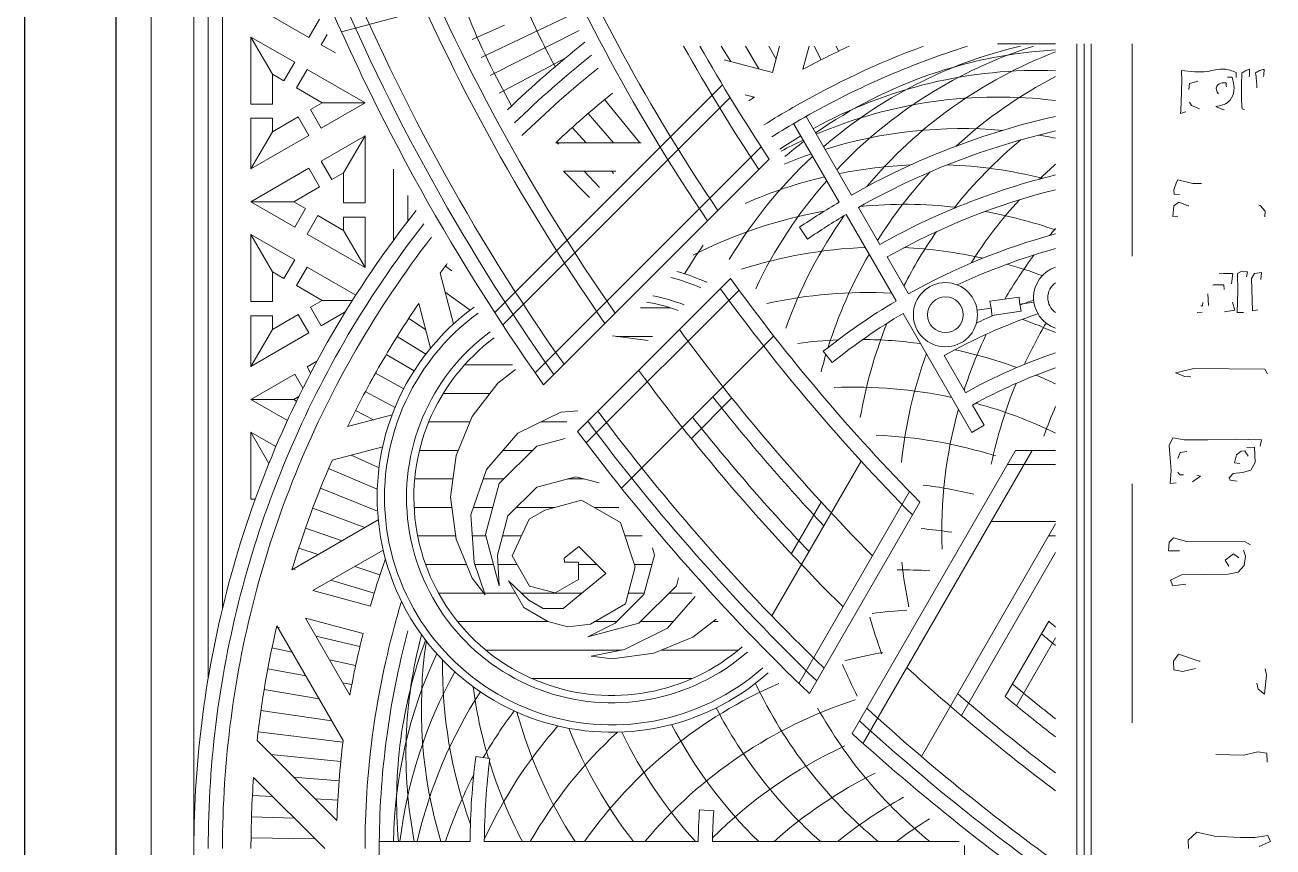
# Model space of a CAD drawing. Header units: inches. Extents: x -6.2 to 19.1, y -0.3 to 14.3.
# Drawn here: x 3.895 to 5.611, y 9.41 to 10.54 of the extents above; entities that cross this region are included whole.
import ezdxf

# ---------------------------------------------------------------- set-up
doc = ezdxf.new("R2010")
doc.units = ezdxf.units.IN
doc.header["$MEASUREMENT"] = 0
doc.layers.add('NOPLOT', color=40, linetype='Continuous', lineweight=5)

# ---------------------------------------------------------------- blocks, each defined once
blk = doc.blocks.new('FacePlate')
at = {"color": 0}
blk.add_line((-1.6447, -5.452), (-1.6447, -2.5459), dxfattribs=at)
blk = doc.blocks.new('Linework')
at = {"color": 251, "true_color": 0x636466}
blk.add_lwpolyline([(-1.5188, -2.0639), (-1.5188, -4.539, 0.053283), (-1.506, -4.6579, 0.380805), (-1.3717, -4.7559, -0.472574), (-1.1731, -4.9544, 0.380805), (-1.0751, -5.0888, 0.053283), (-0.9563, -5.1015), (-0.4786, -5.1015, 0.198912), (-0.3902, -5.0649), (-0.2942, -4.9689, -0.198912), (-0.1616, -4.914), (0.1616, -4.914, -0.198912)], format="xyb", dxfattribs=at)
at = {"layer": 'NOPLOT', "color": 251, "true_color": 0x636466}
for p, q in [((-1.4702, -1.965), (-1.4702, -3.6425)), ((-1.4114, -3.898), (-1.4114, -2.063)), ((-1.3918, -3.3968), (-1.3918, -2.063)), ((-1.3722, -3.3009), (-1.3722, -2.122)), ((-0.7854, -2.3952), (-1.2085, -2.5086)), ((-1.2533, -2.5165), (-1.333, -2.4704)), ((-1.0164, -2.5437), (-0.8929, -2.4853)), ((-1.2533, -2.5165), (-1.2386, -2.491)), ((-1.0288, -2.519), (-0.9845, -2.4994)), ((-1.333, -2.6078), (-1.333, -2.5157)), ((-1.333, -2.5157), (-1.2729, -2.5504)), ((-1.3036, -2.5666), (-1.333, -2.5157)), ((-1.2363, -2.5263), (-1.2283, -2.5124)), ((-1.004, -2.5684), (-0.8819, -2.5069)), ((-1.2169, -2.5375), (-1.2363, -2.5263)), ((-0.6863, -2.5282), (-0.6732, -2.5493)), ((-0.6531, -2.5282), (-0.6345, -2.5596)), ((-0.6208, -2.5282), (-0.6108, -2.5459)), ((-0.6158, -2.5646), (-0.6061, -2.5282)), ((-0.574, -2.5599), (-0.5655, -2.5282)), ((-0.5585, -2.5282), (-0.5489, -2.5472)), ((-0.5284, -2.5282), (-0.5251, -2.5351)), ((-0.2266, -2.5249), (-0.3066, -2.5249)), ((-0.1214, -2.8169), (-0.1214, -2.5249)), ((-1.2729, -2.5504), (-1.2876, -2.5759)), ((-0.9002, -2.5442), (-0.9916, -2.593)), ((-0.6158, -2.5646), (-0.6823, -2.5468)), ((-1.3036, -2.6078), (-1.3036, -2.5666)), ((-1.3036, -2.5666), (-1.2876, -2.5759)), ((-1.2559, -2.5602), (-1.2706, -2.5857)), ((-1.2559, -2.5602), (-1.1762, -2.6063)), ((-0.5734, -2.5579), (-0.5727, -2.5592)), ((0.016, -2.5709), (0.0098, -2.5709)), ((-1.2706, -2.5857), (-1.235, -2.6063)), ((-0.6847, -2.5814), (-0.9978, -2.8944)), ((-0.0425, -2.5795), (-0.0435, -2.5879)), ((-0.0308, -2.5763), (-0.0425, -2.5795)), ((-1.333, -2.6078), (-1.3036, -2.6078)), ((-1.235, -2.6063), (-1.251, -2.6155)), ((-1.1762, -2.6063), (-1.2363, -2.641)), ((-1.235, -2.6063), (-1.1762, -2.6063)), ((-0.6743, -2.5987), (-0.9868, -2.9112)), ((-0.8468, -2.6017), (-0.7981, -2.6609)), ((-0.6408, -2.5985), (-0.6535, -2.5951)), ((-0.6429, -2.598), (-0.642, -2.5993)), ((-0.0397, -2.6099), (-0.0423, -2.6054)), ((-1.268, -2.6253), (-1.3036, -2.6459)), ((-1.2533, -2.6508), (-1.268, -2.6253)), ((-1.2363, -2.641), (-1.251, -2.6155)), ((-0.8692, -2.6206), (-0.8345, -2.6609)), ((-0.5698, -2.6247), (-0.5868, -2.6345)), ((-0.5698, -2.6247), (-0.5074, -2.7329)), ((-0.0287, -2.6145), (-0.0397, -2.6099)), ((-1.333, -2.6968), (-1.333, -2.6274)), ((-1.333, -2.6274), (-1.3036, -2.6274)), ((-1.3036, -2.6459), (-1.3036, -2.6274)), ((-0.8912, -2.6399), (-0.8722, -2.6609)), ((-0.5868, -2.6345), (-0.5244, -2.7427)), ((-1.3036, -2.6459), (-1.333, -2.6968)), ((-1.2533, -2.6508), (-1.333, -2.6968)), ((-1.1762, -2.6515), (-1.2363, -2.6862)), ((-1.2056, -2.7025), (-1.1762, -2.6515)), ((-1.1762, -2.7436), (-1.1762, -2.6515)), ((-0.9127, -2.6597), (-0.91, -2.6627)), ((-0.6314, -2.6667), (-0.9421, -2.9773)), ((-0.914, -2.6609), (-0.7964, -2.6609)), ((-1.2363, -2.6862), (-1.2216, -2.7117)), ((-0.9306, -2.9936), (-0.6204, -2.6834)), ((-1.2533, -2.696), (-1.333, -2.7421)), ((-1.2533, -2.696), (-1.2386, -2.7215)), ((-1.2056, -2.7025), (-1.2216, -2.7117)), ((-1.2056, -2.7436), (-1.2056, -2.7025)), ((-1.137, -2.795), (-1.137, -2.6975)), ((-0.8673, -2.7362), (-0.9034, -2.7002)), ((-0.9034, -2.7002), (-0.8312, -2.7002)), ((-0.8747, -2.7002), (-0.8537, -2.7226)), ((-0.837, -2.7002), (-0.8343, -2.7032)), ((-1.2386, -2.7215), (-1.2742, -2.7421)), ((-0.0638, -2.7259), (-0.0604, -2.715)), ((-0.0636, -2.7316), (-0.0638, -2.7259)), ((-0.0604, -2.715), (-0.0583, -2.7121)), ((-0.0583, -2.7121), (-0.038, -2.7169)), ((-0.038, -2.7169), (-0.0258, -2.7171)), ((-1.333, -2.7421), (-1.2729, -2.7768)), ((-1.2742, -2.7421), (-1.333, -2.7421)), ((-1.2742, -2.7421), (-1.2582, -2.7513)), ((-1.1762, -2.7436), (-1.2056, -2.7436)), ((-1.1174, -2.7689), (-1.1174, -2.7334)), ((-0.0638, -2.7479), (-0.0571, -2.7427)), ((-0.0564, -2.7321), (-0.0636, -2.7316)), ((-0.0571, -2.7427), (-0.0441, -2.7479)), ((-1.2729, -2.7768), (-1.2582, -2.7513)), ((-1.2559, -2.7866), (-1.2412, -2.7611)), ((-1.2412, -2.7611), (-1.2056, -2.7817)), ((-0.5146, -2.7596), (-0.4459, -2.8785)), ((-0.4976, -2.7498), (-0.4682, -2.8008)), ((-0.0655, -2.7624), (-0.0638, -2.7479)), ((-0.0585, -2.762), (-0.0655, -2.7624)), ((-0.0441, -2.7479), (-0.0436, -2.7479)), ((0.0528, -2.747), (0.0547, -2.7471)), ((0.0547, -2.7471), (0.0616, -2.755)), ((0.0616, -2.755), (0.061, -2.7626)), ((-1.2056, -2.7817), (-1.2056, -2.7632)), ((-1.1762, -2.7632), (-1.2056, -2.7632)), ((-1.1762, -2.8326), (-1.1762, -2.7632)), ((-0.5787, -2.7771), (-0.5677, -2.7933)), ((-1.333, -2.8794), (-1.333, -2.7873)), ((-1.333, -2.7873), (-1.2729, -2.8221)), ((-1.3036, -2.8383), (-1.333, -2.7873)), ((-1.2559, -2.7866), (-1.1762, -2.8326)), ((-1.2056, -2.7817), (-1.1762, -2.8326)), ((-1.2729, -2.8221), (-1.2876, -2.8475)), ((-1.0657, -2.8305), (-1.057, -2.837)), ((-0.4584, -2.8178), (-0.429, -2.8687)), ((-1.3036, -2.8794), (-1.3036, -2.8383)), ((-1.3036, -2.8383), (-1.2876, -2.8475)), ((-1.2559, -2.8319), (-1.2706, -2.8573)), ((-1.2559, -2.8319), (-1.1889, -2.8706)), ((-1.0543, -2.9099), (-1.073, -2.8403)), ((-0.8839, -3.0578), (-0.6736, -2.8475)), ((-0.0016, -2.8413), (0.0042, -2.8409)), ((0.0042, -2.8409), (0.0172, -2.8409)), ((0.0172, -2.8409), (0.0153, -2.855)), ((0.0237, -2.8407), (0.0293, -2.8376)), ((0.0241, -2.8646), (0.0237, -2.8407)), ((0.0293, -2.8376), (0.0375, -2.8386)), ((0.0375, -2.8386), (0.0359, -2.8454)), ((0.043, -2.8476), (0.0467, -2.8409)), ((0.044, -2.8919), (0.043, -2.8476)), ((0.0467, -2.8409), (0.0566, -2.8395)), ((0.0566, -2.8395), (0.0556, -2.8488)), ((-1.2706, -2.8573), (-1.235, -2.8779)), ((-0.6619, -2.8635), (-0.872, -3.0736)), ((-0.0105, -2.8567), (-0.0093, -2.8564)), ((-0.0093, -2.8564), (0.0046, -2.8564)), ((0.0046, -2.8564), (0.0052, -2.8626)), ((0.0232, -2.8944), (0.0241, -2.8646)), ((-1.333, -2.8794), (-1.3036, -2.8794)), ((-1.235, -2.8779), (-1.251, -2.8871)), ((-1.235, -2.8779), (-1.1936, -2.8779)), ((-1.086, -2.9432), (-1.1024, -2.8819)), ((-1.066, -2.8663), (-1.0316, -2.891)), ((-0.2765, -2.8731), (-0.3172, -2.8789)), ((-0.2565, -2.8801), (-0.2759, -2.8829)), ((-0.0248, -2.8852), (-0.0243, -2.8805)), ((-0.0162, -2.8848), (-0.0173, -2.8685)), ((0.0167, -2.8799), (0.0197, -2.8913)), ((-1.333, -2.9684), (-1.333, -2.899)), ((-1.333, -2.899), (-1.3036, -2.899)), ((-1.268, -2.8969), (-1.3036, -2.9175)), ((-1.3036, -2.9175), (-1.3036, -2.899)), ((-1.2533, -2.9224), (-1.268, -2.8969)), ((-1.2363, -2.9126), (-1.251, -2.8871)), ((-1.2033, -2.8935), (-1.2363, -2.9126)), ((-0.4361, -2.8955), (-0.3416, -3.0592)), ((-0.3151, -2.8884), (-0.3345, -2.8912)), ((-0.2738, -2.8925), (-0.3144, -2.8983)), ((-0.025, -2.8938), (-0.0321, -2.8941)), ((-0.0269, -2.8851), (-0.0248, -2.8852)), ((0.0197, -2.8913), (0.0056, -2.8936)), ((0.0316, -2.8944), (0.0232, -2.8944)), ((0.0517, -2.8906), (0.044, -2.8919)), ((-1.3036, -2.9175), (-1.333, -2.9684)), ((-1.1161, -2.9024), (-1.0929, -2.9176)), ((-1.0545, -2.9091), (-1.0544, -2.9092)), ((-1.2533, -2.9224), (-1.333, -2.9684)), ((-1.1319, -2.9271), (-1.0926, -2.9515)), ((-0.8357, -2.9264), (-0.7867, -2.9328)), ((-0.6141, -2.9266), (-0.8234, -3.1359)), ((-0.5338, -2.9629), (-0.546, -2.9476)), ((-1.2559, -2.9692), (-1.2423, -2.9613)), ((-1.147, -2.9521), (-1.1088, -2.9747)), ((-0.3799, -2.9536), (-0.3505, -3.0045)), ((-1.333, -3.0137), (-1.2729, -2.979)), ((-1.2729, -2.979), (-1.2616, -2.9985)), ((-1.2559, -2.9692), (-1.251, -2.9777)), ((-1.1617, -2.9775), (-1.123, -2.9992)), ((-0.9935, -2.9913), (-0.9691, -2.9727)), ((-0.0615, -2.9773), (-0.0363, -2.9715)), ((-0.0487, -2.9822), (-0.0615, -2.9773)), ((-0.0406, -2.9829), (-0.0487, -2.9822)), ((-0.0363, -2.9715), (0.0612, -2.9723)), ((0.0612, -2.9723), (0.0646, -2.9788)), ((-1.1758, -3.0031), (-1.1349, -3.0249)), ((-1.0288, -3.0373), (-0.9935, -2.9913)), ((-1.2829, -3.0427), (-1.333, -3.0137)), ((-1.2742, -3.0137), (-1.333, -3.0137)), ((-1.2742, -3.0137), (-1.2672, -3.0096)), ((-1.2703, -3.016), (-1.2742, -3.0137)), ((-0.6716, -3.0118), (-0.7274, -3.0676)), ((-1.1388, -3.0348), (-1.2002, -3.0512)), ((-1.1893, -3.0291), (-1.1645, -3.0417)), ((-1.0509, -3.0909), (-1.0288, -3.0373)), ((-0.9067, -3.0311), (-0.9659, -3.0603)), ((-0.8834, -3.0296), (-0.9067, -3.0311)), ((-0.3407, -3.0215), (-0.3246, -3.0494)), ((-0.3246, -3.0494), (-0.3416, -3.0592)), ((-1.333, -3.151), (-1.333, -3.059)), ((-1.333, -3.059), (-1.2988, -3.0787)), ((-1.3083, -3.1017), (-1.333, -3.059)), ((-0.9659, -3.0603), (-1.0093, -3.1099)), ((-0.9401, -3.078), (-0.9011, -3.0675)), ((-0.0652, -3.0664), (-0.0703, -3.0773)), ((-0.0499, -3.0695), (-0.0652, -3.0664)), ((-0.0173, -3.0695), (-0.0499, -3.0695)), ((0.0219, -3.0682), (-0.0173, -3.0695)), ((0.0567, -3.0693), (0.0219, -3.0682)), ((0.0545, -3.0782), (0.0567, -3.0693)), ((-1.1519, -3.0789), (-1.2215, -3.0975)), ((-1.1527, -3.0791), (-1.1525, -3.0792)), ((-0.9916, -3.1294), (-0.9401, -3.078)), ((-0.2815, -3.0838), (-0.5062, -3.4731)), ((-0.2589, -3.0838), (-0.4913, -3.4865)), ((-0.2266, -3.0838), (-0.2815, -3.0838)), ((-0.0703, -3.0773), (-0.0676, -3.1118)), ((-0.0587, -3.0948), (-0.0554, -3.0868)), ((-0.0554, -3.0868), (-0.0462, -3.0856)), ((0.022, -3.09), (0.0285, -3.085)), ((0.0285, -3.085), (0.0336, -3.0844)), ((0.0336, -3.0844), (0.0381, -3.0917)), ((0.0364, -3.0797), (0.0469, -3.0794)), ((0.0469, -3.0794), (0.048, -3.1004)), ((-1.1954, -3.0905), (-1.1569, -3.108)), ((-1.0585, -3.1483), (-1.0509, -3.0909)), ((-0.4938, -3.0987), (-0.6166, -3.3114)), ((-0.2266, -3.1034), (-0.2928, -3.1034)), ((0.0194, -3.101), (0.022, -3.09)), ((0.0267, -3.102), (0.0194, -3.101)), ((0.048, -3.1004), (0.0419, -3.1112)), ((-1.2263, -3.1087), (-1.1593, -3.1373)), ((-1.0093, -3.1099), (-1.0305, -3.1723)), ((-0.8862, -3.1201), (-0.9401, -3.1345)), ((-0.8543, -3.1286), (-0.8862, -3.1201)), ((-0.0676, -3.1118), (-0.069, -3.1292)), ((-0.0558, -3.1175), (-0.0583, -3.1137)), ((-0.0508, -3.1175), (-0.0558, -3.1175)), ((-0.0385, -3.1269), (-0.0272, -3.1194)), ((-0.0272, -3.1194), (-0.0326, -3.1179)), ((0.0177, -3.1158), (0.012, -3.1215)), ((0.012, -3.1215), (0.0135, -3.125)), ((0.0303, -3.1143), (0.0177, -3.1158)), ((0.0419, -3.1112), (0.0303, -3.1143)), ((-1.2375, -3.1358), (-1.1589, -3.1672)), ((-1.0104, -3.1997), (-0.9916, -3.1294)), ((-0.9401, -3.1345), (-0.9796, -3.174)), ((-0.4274, -3.1405), (-0.5796, -3.4041)), ((-0.1214, -3.4583), (-0.1214, -3.1297)), ((-0.069, -3.1292), (-0.0609, -3.1286)), ((0.0135, -3.125), (0.023, -3.126)), ((-1.333, -3.151), (-1.3272, -3.151)), ((-1.0509, -3.2058), (-1.0585, -3.1483)), ((-0.8783, -3.1524), (-0.9288, -3.166)), ((-0.825, -3.1832), (-0.8783, -3.1524)), ((-0.5488, -3.1548), (-0.5898, -3.2258)), ((-0.4132, -3.155), (-0.5651, -3.4182)), ((-1.2481, -3.1631), (-1.1763, -3.19)), ((-1.0305, -3.1723), (-1.0262, -3.238)), ((-0.9796, -3.174), (-0.9941, -3.228)), ((-0.9288, -3.166), (-0.9505, -3.1785)), ((-1.2767, -3.248), (-1.1579, -3.1794)), ((-1.2581, -3.1906), (-1.2078, -3.2082)), ((-0.9505, -3.1785), (-0.974, -3.2288)), ((-0.8046, -3.2438), (-0.825, -3.1832)), ((-0.2266, -3.1848), (-0.4112, -3.5044)), ((-0.2266, -3.1818), (-0.3154, -3.1818)), ((-1.0288, -3.2594), (-1.0509, -3.2058)), ((-0.9916, -3.27), (-1.0104, -3.1997)), ((-0.2266, -3.2014), (-0.2362, -3.2014)), ((-0.0702, -3.2101), (-0.0645, -3.2039)), ((-0.0645, -3.2039), (-0.0464, -3.2092)), ((-0.0464, -3.2092), (0.0339, -3.2094)), ((-1.2674, -3.2183), (-1.2405, -3.2271)), ((-1.2479, -3.2766), (-1.1512, -3.2208)), ((-0.9025, -3.2318), (-0.8824, -3.2161)), ((-0.8824, -3.2161), (-0.8451, -3.2533)), ((-0.7783, -3.228), (-0.7809, -3.218)), ((-0.2266, -3.224), (-0.3561, -3.4483)), ((-0.0713, -3.2219), (-0.0702, -3.2101)), ((-0.0561, -3.2219), (-0.0713, -3.2219)), ((0.0064, -3.2348), (0.0182, -3.2261)), ((0.0182, -3.2261), (0.0254, -3.2316)), ((0.0345, -3.2291), (0.032, -3.2208)), ((0.0339, -3.2094), (0.0415, -3.2139)), ((-1.1904, -3.2434), (-1.1556, -3.2547)), ((-1.0262, -3.238), (-1.0111, -3.2824)), ((-0.9941, -3.228), (-0.9916, -3.27)), ((-0.974, -3.2288), (-0.95, -3.2703)), ((-0.9017, -3.2377), (-0.9025, -3.2318)), ((-0.8828, -3.2377), (-0.9017, -3.2377)), ((-0.8828, -3.2612), (-0.8828, -3.2377)), ((-0.7927, -3.2819), (-0.7783, -3.228)), ((0.0117, -3.2428), (0.0064, -3.2348)), ((0.0244, -3.2514), (0.0326, -3.2421)), ((0.0326, -3.2421), (0.0345, -3.2291)), ((-1.2762, -3.2462), (-1.2723, -3.2474)), ((-1.0111, -3.2824), (-1.0288, -3.2594)), ((-0.8451, -3.2533), (-0.9036, -3.3013)), ((-0.8182, -3.2948), (-0.8046, -3.2438)), ((-0.7452, -3.259), (-0.7481, -3.27)), ((-0.0687, -3.2622), (-0.0533, -3.255)), ((-0.0533, -3.255), (0.0106, -3.254)), ((0.0106, -3.254), (0.0244, -3.2514)), ((-1.1688, -3.2978), (-1.2479, -3.2766)), ((-1.2231, -3.2623), (-1.1636, -3.2802)), ((-0.979, -3.2631), (-0.9577, -3.2999)), ((-0.9511, -3.2899), (-0.979, -3.2631)), ((-0.95, -3.2703), (-0.9148, -3.2797)), ((-0.9148, -3.2797), (-0.8828, -3.2612)), ((-0.7481, -3.27), (-0.7996, -3.3214)), ((-0.0652, -3.2702), (-0.0687, -3.2622)), ((-0.0474, -3.2677), (-0.0652, -3.2702)), ((-0.9314, -3.3013), (-0.9511, -3.2899)), ((-0.8662, -3.3225), (-0.8182, -3.2948)), ((-0.8322, -3.3214), (-0.7927, -3.2819)), ((-0.7602, -3.3284), (-0.722, -3.2849)), ((-0.9577, -3.2999), (-0.9249, -3.3189)), ((-0.9036, -3.3013), (-0.9314, -3.3013)), ((-1.2977, -3.3266), (-1.2938, -3.3275)), ((-1.2973, -3.3248), (-1.2063, -3.4826)), ((-1.1789, -3.3357), (-1.2581, -3.3145)), ((-1.2581, -3.3145), (-1.197, -3.4203)), ((-0.9249, -3.3189), (-0.8974, -3.3262)), ((-0.8974, -3.3262), (-0.8662, -3.3225)), ((-0.7996, -3.3214), (-0.8698, -3.3402)), ((-0.8698, -3.3402), (-0.8322, -3.3214)), ((-0.8193, -3.3575), (-0.7602, -3.3284)), ((-0.6934, -3.316), (-0.7254, -3.3406)), ((-1.2437, -3.3393), (-1.1832, -3.3535)), ((-0.7254, -3.3406), (-0.779, -3.3628)), ((-0.2266, -3.3416), (-0.2804, -3.4348)), ((-1.3041, -3.3552), (-1.2764, -3.361)), ((-0.8652, -3.3666), (-0.8193, -3.3575)), ((-0.779, -3.3628), (-0.8365, -3.3704)), ((-1.2249, -3.3719), (-1.1891, -3.3795)), ((-0.8365, -3.3704), (-0.8652, -3.3666)), ((-0.0643, -3.3735), (-0.0575, -3.364)), ((-0.0639, -3.3856), (-0.0643, -3.3735)), ((-0.0575, -3.364), (-0.0291, -3.3735)), ((-0.0291, -3.3735), (-0.028, -3.3735)), ((-1.3099, -3.3839), (-1.2575, -3.3938)), ((-0.0517, -3.3877), (-0.0639, -3.3856)), ((-0.034, -3.3838), (-0.0517, -3.3877)), ((0.0632, -3.3927), (0.0608, -3.4191)), ((0.0617, -3.3841), (0.0632, -3.3927)), ((-1.315, -3.4127), (-1.2394, -3.4253)), ((-1.2067, -3.4033), (-1.1943, -3.4057)), ((0.0521, -3.412), (0.0503, -3.4038)), ((0.0608, -3.4191), (0.0521, -3.412)), ((-1.1967, -3.4188), (-1.1979, -3.4186)), ((-1.3195, -3.4416), (-1.2218, -3.4557)), ((-1.2148, -3.5927), (-1.3247, -3.4827)), ((-1.3233, -3.4706), (-1.2065, -3.4848)), ((0.0318, -3.5026), (0.0517, -3.4982)), ((0.0517, -3.4982), (0.0639, -3.5002)), ((0.0639, -3.5002), (0.0642, -3.5124)), ((-1.3056, -3.5018), (-1.2095, -3.5113)), ((-1.024, -3.5048), (-1.0045, -3.5072)), ((-0.0062, -3.5018), (0.0318, -3.5026)), ((-1.2316, -3.6313), (-1.3294, -3.5335)), ((-1.2743, -3.5331), (-1.2118, -3.5379)), ((-1.331, -3.5581), (-1.3033, -3.5596)), ((-1.2446, -3.5629), (-1.2133, -3.5646)), ((-0.6966, -3.5795), (-0.7161, -3.578)), ((-1.3323, -3.5874), (-1.2736, -3.5893)), ((-1.2163, -3.5912), (-1.2147, -3.5912)), ((-1.3329, -3.6166), (-1.2453, -3.6176)), ((-0.0442, -3.6197), (-0.0324, -3.6087)), ((-0.044, -3.6311), (-0.0442, -3.6197)), ((-0.0324, -3.6087), (-0.0083, -3.614)), ((-0.0083, -3.614), (0.0271, -3.6159)), ((0.0271, -3.6159), (0.0474, -3.6159)), ((0.0474, -3.6159), (0.0651, -3.6133)), ((0.0651, -3.6133), (0.0687, -3.6214)), ((-1.1566, -3.6215), (-1.0317, -3.6215)), ((-1.1566, -3.6215), (-1.1566, -3.6411)), ((-1.0121, -3.6215), (-0.7181, -3.6215)), ((-0.6984, -3.6215), (-0.3591, -3.6215)), ((-0.3517, -3.6271), (-0.3517, -3.6411)), ((0.0687, -3.6214), (0.0533, -3.6285))]:
    blk.add_line(p, q, dxfattribs=at)
at = {"layer": 'NOPLOT', "color": 251, "linetype": 'Continuous', "true_color": 0x636466}
for p, q in [((-0.7972, -2.8879), (-0.7563, -2.8879)), ((-0.8303, -2.9271), (-0.7809, -2.9271)), ((-1.0393, -2.9663), (-0.9735, -2.9663)), ((-1.0685, -3.0055), (-1.0044, -3.0055)), ((-1.0885, -3.0447), (-1.0318, -3.0447)), ((-0.9343, -3.0447), (-0.8985, -3.0447)), ((-1.1013, -3.0839), (-1.0481, -3.0839)), ((-0.9866, -3.0839), (-0.946, -3.0839)), ((-1.1078, -3.1231), (-1.0552, -3.1231)), ((-1.0138, -3.1231), (-0.9853, -3.1231)), ((-0.8976, -3.1231), (-0.8747, -3.1231)), ((-1.1086, -3.1623), (-1.0567, -3.1623)), ((-1.0271, -3.1623), (-1.0004, -3.1623)), ((-0.9679, -3.1623), (-0.9152, -3.1623)), ((-0.8611, -3.1623), (-0.8273, -3.1623)), ((-1.1037, -3.2015), (-1.0515, -3.2015)), ((-1.0286, -3.2015), (-1.0099, -3.2015)), ((-0.987, -3.2015), (-0.9613, -3.2015)), ((-0.8188, -3.2015), (-0.7949, -3.2015)), ((-1.0928, -3.2407), (-1.0365, -3.2407)), ((-1.0253, -3.2407), (-0.9994, -3.2407)), ((-0.9933, -3.2407), (-0.9671, -3.2407)), ((-0.8828, -3.2407), (-0.8577, -3.2407)), ((-0.8056, -3.2407), (-0.7817, -3.2407)), ((-1.0751, -3.2799), (-1.013, -3.2799)), ((-1.0119, -3.2799), (-0.9692, -3.2799)), ((-0.9614, -3.2799), (-0.8776, -3.2799)), ((-0.8142, -3.2799), (-0.7922, -3.2799)), ((-0.7581, -3.2799), (-0.7265, -3.2799)), ((-1.0488, -3.3192), (-0.9238, -3.3192)), ((-0.8604, -3.3192), (-0.8299, -3.3192)), ((-0.7973, -3.3192), (-0.7521, -3.3192)), ((-0.6974, -3.3192), (-0.6904, -3.3192)), ((-1.0101, -3.3584), (-0.8236, -3.3584)), ((-0.7682, -3.3584), (-0.6628, -3.3584)), ((-0.9467, -3.3976), (-0.7262, -3.3976))]:
    blk.add_line(p, q, dxfattribs=at)
at = {"layer": 'NOPLOT', "color": 251, "true_color": 0x636466}
for points in [[(-0.0736, -4.914, -0.080598), (-0.1972, -4.1523), (-0.1972, -2.5249)], [(-0.0633, -4.914, -0.080941), (-0.1874, -4.1523), (-0.1874, -2.5249)], [(-0.053, -4.914, -0.081286), (-0.1776, -4.1523), (-0.1776, -2.5249)], [(-0.2266, -3.4778, -0.008026), (-0.2958, -3.4222), (-0.2361, -3.3188, 0.001166), (-0.2266, -3.3267)]]:
    blk.add_lwpolyline(points, format="xyb", dxfattribs=at)
for radius in [0.0441, 0.0245]:
    blk.add_circle((-0.3781, -2.8974), radius, dxfattribs=at)
for centre, radius, start, end in [((1.4702, -1.2959), 2.6072, 202.9464, 214.0065), ((1.4702, -1.2959), 2.6268, 202.8867, 214.0895), ((1.4702, -1.2959), 2.8033, 202.3874, 214.7838), ((1.4702, -1.2959), 2.8229, 202.3359, 214.8555), ((1.4702, -1.2959), 2.9405, 202.0409, 215.2653), ((1.4702, -1.2959), 2.9209, 202.0884, 215.1994), ((1.4702, -1.2959), 2.9013, 202.1366, 215.1325), ((0, -2.063), 1.0394, 202.5863, 208.3415), ((0, -2.063), 1.1178, 202.0514, 209.3189), ((0, -3.6313), 1.4114, 128.2482, 133.9839), ((1.4702, -1.2959), 2.5288, 209.1631, 213.6611), ((1.4702, -1.2959), 2.5092, 209.4132, 213.5714), ((0, -3.6313), 1.1762, 110.3089, 120), ((0, -3.6313), 1.1566, 107.4974, 120), ((0, -3.6313), 1.2154, 114.8266, 118.1803), ((-0.1923, -3.1669), 0.6344, 93.0979, 125.0461), ((-0.1301, -3.1458), 0.6344, 103.2097, 130.9291), ((-0.0656, -3.133), 0.6344, 107.5749, 136.7217), ((0, -3.1287), 0.6344, 110.9293, 140.0482), ((0, -3.6313), 1.3918, 128.4089, 134.2158), ((0, -3.6313), 1.3722, 128.5737, 134.4162), ((-0.2513, -3.196), 0.6344, 87.7706, 119.1147), ((0.0656, -3.133), 0.6344, 117.4273, 132.5482), ((0, -3.6313), 1.333, 128.8278, 133.289), ((0, -3.6313), 1.2154, 121.8197, 122.2443), ((-0.306, -3.2325), 0.6344, 82.8155, 113.1738), ((0, -3.6313), 1.1762, 120, 122.2481), ((0, -3.6313), 1.0318, 102.6879, 119.4557), ((0, -3.6313), 1.1566, 120, 122.2386), ((-0.3554, -3.2759), 0.6344, 84.9518, 107.2619), ((-0.2513, -3.196), 0.6344, 120.8853, 123.9792), ((-0.306, -3.2325), 0.6344, 114.9539, 118.0333), ((-0.1923, -3.1669), 0.6344, 126.8261, 129.8797), ((0, -3.6313), 1.0122, 102.9378, 119.4451), ((0.1301, -3.1458), 0.6344, 129.598, 141.5442), ((-0.3554, -3.2759), 0.6344, 78.2889, 80.402), ((-0.3554, -3.2759), 0.6344, 109.0709, 112.6483), ((-0.1301, -3.1458), 0.6344, 132.7381, 149.2562), ((-0.3987, -3.3253), 0.6344, 92.4518, 101.4203), ((-0.3987, -3.3253), 0.6344, 75.9558, 87.902), ((0.1923, -3.1669), 0.6344, 131.3295, 134.0442), ((-0.3987, -3.3253), 0.6344, 103.2783, 113.6926), ((0.0656, -3.133), 0.6344, 137.098, 147.8287), ((0, -3.6313), 0.9534, 103.7511, 119.4109), ((-0.0656, -3.133), 0.6344, 138.5797, 154.6707), ((0, -3.6313), 0.9337, 104.0457, 119.3985), ((0, -3.6313), 1.0318, 120.5443, 124.1188), ((-0.4353, -3.38), 0.6344, 83.4558, 95.402), ((0.1923, -3.1669), 0.6344, 137.6213, 147.5246), ((0, -3.6313), 1.4114, 141.576, 150), ((-0.4353, -3.38), 0.6344, 99.9518, 117.1498), ((0, -3.1287), 0.6344, 144.598, 160.3967), ((0, -3.6313), 1.0122, 120.5548, 124.1188), ((-0.4353, -3.38), 0.6344, 70.7994, 79.8787), ((0, -3.6313), 1.3918, 141.9001, 150), ((0.2513, -3.196), 0.6344, 138.8797, 140.0246), ((0, -3.6313), 1.3722, 142.2274, 150), ((0.1301, -3.1458), 0.6344, 145.1213, 153.007), ((0, -3.6313), 0.8749, 105.0112, 119.3581), ((-0.1923, -3.1669), 0.6344, 144.8792, 149.1005), ((-0.4643, -3.4389), 0.6344, 92.1713, 107.8214), ((0.0656, -3.133), 0.6344, 149.8499, 162.5246), ((-0.4643, -3.4389), 0.6344, 77.4754, 87.3787), ((0, -3.6313), 0.8553, 105.3636, 115.0465), ((0, -3.6313), 1.333, 142.8923, 143.6028), ((0.2513, -3.196), 0.6344, 143.1059, 149.6954), ((-0.4643, -3.4389), 0.6344, 69.7701, 74.3941), ((-0.8365, -3.1483), 0.3129, 66.9923, 74.9859), ((-0.8365, -3.1483), 0.323, 66.271, 73.958), ((1.4702, -1.2959), 2.6464, 215.8951, 224.6286), ((-0.2128, -2.8739), 0.0441, 108.2302, 251.7698), ((-0.4643, -3.4389), 0.6344, 112.4239, 112.4496), ((1.4702, -1.2959), 2.666, 215.9626, 224.7444), ((-0.2128, -2.8739), 0.0245, 124.2696, 235.7304), ((0, -3.6313), 1.333, 145.7931, 150), ((-0.8365, -3.1483), 0.2725, 70.4651, 80.0177), ((-0.8365, -3.1483), 0.2826, 69.4945, 78.5961), ((-0.4855, -3.5012), 0.6344, 86.993, 102.583), ((0, -3.6313), 0.8749, 120.6419, 128.6118), ((-0.3781, -2.8974), 0.0637, 359.2683, 16.9677), ((-0.2128, -2.8739), 0.0637, 179.2683, 196.9677), ((0, -3.6313), 0.7965, 108.8078, 110.2524), ((-0.8365, -3.1483), 0.323, 125.9305, 311.6032), ((-0.8365, -3.1483), 0.3129, 126.0378, 311.4959), ((0, -3.6313), 0.8553, 120.6566, 128.6118), ((0, -3.6313), 0.7769, 108.8468, 119.2771), ((0, -3.6313), 0.7965, 112.9309, 114.9131), ((0.1301, -3.1458), 0.6344, 158.1059, 170.2783), ((-0.4855, -3.5012), 0.6344, 65.9194, 70.3725), ((0.306, -3.2325), 0.6344, 149.3234, 155.1242), ((0, -3.6313), 1.4114, 150, 165), ((-0.8365, -3.1483), 0.2826, 126.3636, 311.17), ((-0.8365, -3.1483), 0.2725, 126.4738, 311.0598), ((1.4702, -1.2959), 2.7445, 216.2228, 224.7667), ((-0.4983, -3.5657), 0.6344, 92.4754, 97.5014), ((-0.4983, -3.5657), 0.6344, 82.1883, 89.3941), ((0.2513, -3.196), 0.6344, 154.6275, 162.1166), ((0, -3.6313), 1.3918, 150, 165), ((0, -3.6313), 1.3722, 150, 165), ((0.1923, -3.1669), 0.6344, 160.0884, 173.991), ((-0.4983, -3.5657), 0.6344, 69.8758, 77.8725), ((0, -3.6313), 0.7181, 108.3953, 119.2179), ((0, -3.6313), 1.333, 150, 154.2069), ((0.0656, -3.133), 0.6344, 163.4262, 165.6719), ((1.4702, -1.2959), 2.8229, 216.4685, 225.1997), ((0, -3.6313), 0.6985, 108.9309, 119.196), ((-0.4983, -3.5657), 0.6344, 64.6442, 67.305), ((-0.5026, -3.6313), 0.6344, 77.8834, 92.5632), ((0.306, -3.2325), 0.6344, 157.695, 168.1865), ((1.4702, -1.2959), 2.7641, 218.3359, 223.1866), ((-0.5026, -3.6313), 0.6344, 64.2137, 74.805), ((1.4702, -1.2959), 2.9013, 216.7007, 226.0078), ((0.2513, -3.196), 0.6344, 164.5508, 182.1521), ((0.3554, -3.2759), 0.6344, 156.5499, 160.5093), ((1.4702, -1.2959), 2.9209, 216.7568, 226.1036), ((1.4702, -1.2959), 2.8033, 218.4295, 223.4286), ((1.4702, -1.2959), 2.9405, 216.8122, 226.198), ((-0.4983, -3.6969), 0.6344, 72.5986, 87.7521), ((0, -3.6313), 1.333, 156.3972, 163.289), ((-0.4855, -3.7613), 0.6344, 76.6454, 83.0503), ((-0.4643, -3.8236), 0.6344, 81.3681, 85.2241), ((0, -3.6313), 1.2154, 160.8597, 164.0758), ((0.1923, -3.1669), 0.6344, 186.3866, 191.9926), ((-0.4353, -3.8826), 0.6344, 86.7773, 90.8188), ((0, -3.6313), 1.4114, 165, 180), ((0, -3.6313), 1.3918, 165, 180), ((0, -3.6313), 1.3722, 165, 180), ((0, -3.6313), 1.1762, 163.205, 165), ((-0.3987, -3.9372), 0.6344, 92.9198, 97.248), ((0, -3.6313), 1.333, 166.711, 173.6028), ((0, -3.6313), 1.1762, 165, 180), ((0.1301, -3.1458), 0.6344, 195.3, 199.928), ((0, -3.6313), 1.2154, 165.9242, 170.0039), ((0, -3.6313), 1.1566, 165, 180), ((-0.4983, -3.5657), 0.6344, 159.6104, 185.0461), ((-0.4855, -3.5012), 0.6344, 165.035, 190.9291), ((-0.4643, -3.4389), 0.6344, 171.577, 196.7217), ((1.4702, -1.2959), 2.666, 229.9278, 230.4708), ((-0.5026, -3.6313), 0.6344, 155.0068, 179.1147), ((-0.3554, -3.9866), 0.6344, 100.072, 104.7), ((-0.3554, -3.9866), 0.6344, 99.9108, 100.072), ((0.1301, -3.1458), 0.6344, 199.928, 200.0892), ((-0.4353, -3.38), 0.6344, 179.2673, 200.0482), ((0.0656, -3.133), 0.6344, 202.752, 207.0802), ((-0.4983, -3.6969), 0.6344, 150.8995, 173.1739), ((1.4702, -1.2959), 2.8229, 227.6558, 233.0504), ((-0.3987, -3.3253), 0.6344, 187.5504, 196.6374), ((-0.3554, -3.9866), 0.6344, 113.3986, 144.8554), ((-0.0656, -3.133), 0.6344, 205.297, 230.3541), ((1.4702, -1.2959), 2.7445, 230.2184, 231.8089), ((-0.4855, -3.7613), 0.6344, 146.9979, 167.2619), ((-0.306, -4.03), 0.6344, 108.0074, 139.9116), ((1.4702, -1.2959), 2.8033, 229.2043, 232.7484), ((-0.4643, -3.8236), 0.6344, 143.0137, 149.9704), ((-0.3554, -3.2759), 0.6344, 195.3373, 213.007), ((-0.1301, -3.1458), 0.6344, 207.4094, 228.5718), ((0, -3.1287), 0.6344, 209.1812, 230.9667), ((1.4702, -1.2959), 2.9013, 227.5984, 234.2065), ((-0.4353, -3.8826), 0.6344, 138.5548, 155.402), ((-0.306, -3.2325), 0.6344, 201.5737, 217.8117), ((-0.1923, -3.1669), 0.6344, 207.5922, 225.7642), ((1.4702, -1.2959), 2.9209, 227.6829, 234.4833), ((0, -3.6313), 1.2154, 172.9725, 178.1803), ((-0.3987, -3.9372), 0.6344, 132.7328, 150.1501), ((-0.2513, -3.196), 0.6344, 205.6917, 222.1166), ((1.4702, -1.2959), 2.9405, 227.7663, 234.7554), ((-0.2513, -4.0665), 0.6344, 114.7105, 134.805), ((0, -3.6313), 1.0318, 172.9612, 179.4557), ((0, -3.6313), 1.0122, 172.9612, 179.4452), ((-0.3987, -3.3253), 0.6344, 197.098, 207.8287), ((0, -3.6313), 1.333, 175.7931, 180), ((-0.4643, -3.8236), 0.6344, 152.4518, 161.4203), ((-0.1923, -4.0956), 0.6344, 116.4174, 131.6364), ((-0.1301, -4.1167), 0.6344, 118.7955, 128.6766), ((0, -3.6313), 0.7181, 175.7467, 179.2179), ((0, -3.6313), 0.6985, 175.7467, 179.196), ((-0.0656, -4.1295), 0.6344, 121.8006, 126.7836)]:
    blk.add_arc(centre, radius, start, end, dxfattribs=at)
for points in [[(-0.0533, -2.5615), (-0.0533, -2.587), (-0.0548, -2.6209)], [(0.0216, -2.5643), (0.0048, -2.5598), (-0.018, -2.5629), (-0.0533, -2.5615)], [(0.016, -2.5709), (0.0181, -2.5787), (0.0181, -2.5926), (0.0109, -2.6049), (-0.0061, -2.6112)], [(0.0299, -2.6145), (0.0295, -2.6084), (0.0295, -2.5651)], [(0.0295, -2.5651), (0.0352, -2.5618), (0.0399, -2.5598)], [(0.0484, -2.5651), (0.054, -2.5618), (0.0603, -2.5602)]]:
    blk.add_spline(points, degree=3, dxfattribs=at)
for points in [[(0.0216, -2.5715), (0.0216, -2.5691), (0.0216, -2.5667), (0.0216, -2.5643)], [(0.0399, -2.5598), (0.0399, -2.5633), (0.0398, -2.5669), (0.0398, -2.5704)], [(0.0503, -2.5853), (0.05, -2.5786), (0.0492, -2.5718), (0.0484, -2.5651)], [(0.0603, -2.5602), (0.0599, -2.5634), (0.0596, -2.5665), (0.0593, -2.5697)], [(0.0079, -2.5787), (0.0079, -2.5804), (0.008, -2.5822), (0.0084, -2.5839)], [(-0.0548, -2.6209), (-0.0525, -2.62), (-0.0501, -2.619), (-0.0476, -2.6186)], [(0.033, -2.6152), (0.032, -2.615), (0.031, -2.6147), (0.0299, -2.6145)]]:
    blk.add_open_spline(points, degree=3, dxfattribs=at)
for points, knots in [([(-0.0027, -2.5936), (-0.0054, -2.5916), (-0.0074, -2.5819), (0.0016, -2.5784), (0.0062, -2.5786), (0.0079, -2.5787)], [0.01172311, 0.01172311, 0.01172311, 0.01172311, 0.02002375, 0.02699386, 0.0311931, 0.0311931, 0.0311931, 0.0311931]), ([(-0.0061, -2.6112), (-0.0026, -2.6127), (0.0011, -2.6143), (0.0049, -2.6158), (0.005, -2.6158)], [0, 0, 0, 0, 0.00926142, 0.009609893, 0.009609893, 0.009609893, 0.009609893])]:
    blk.add_open_spline(points, degree=3, knots=knots, dxfattribs=at)

msp = doc.modelspace()

# ---------------------------------------------------------------- block references
at = {"color": 1}
msp.add_blockref('FacePlate', (5.5397, 13.952), dxfattribs=at)
at = {"color": 0}
msp.add_blockref('Linework', (5.5388, 13.039), dxfattribs=at)

doc.saveas('drawing.dxf')
